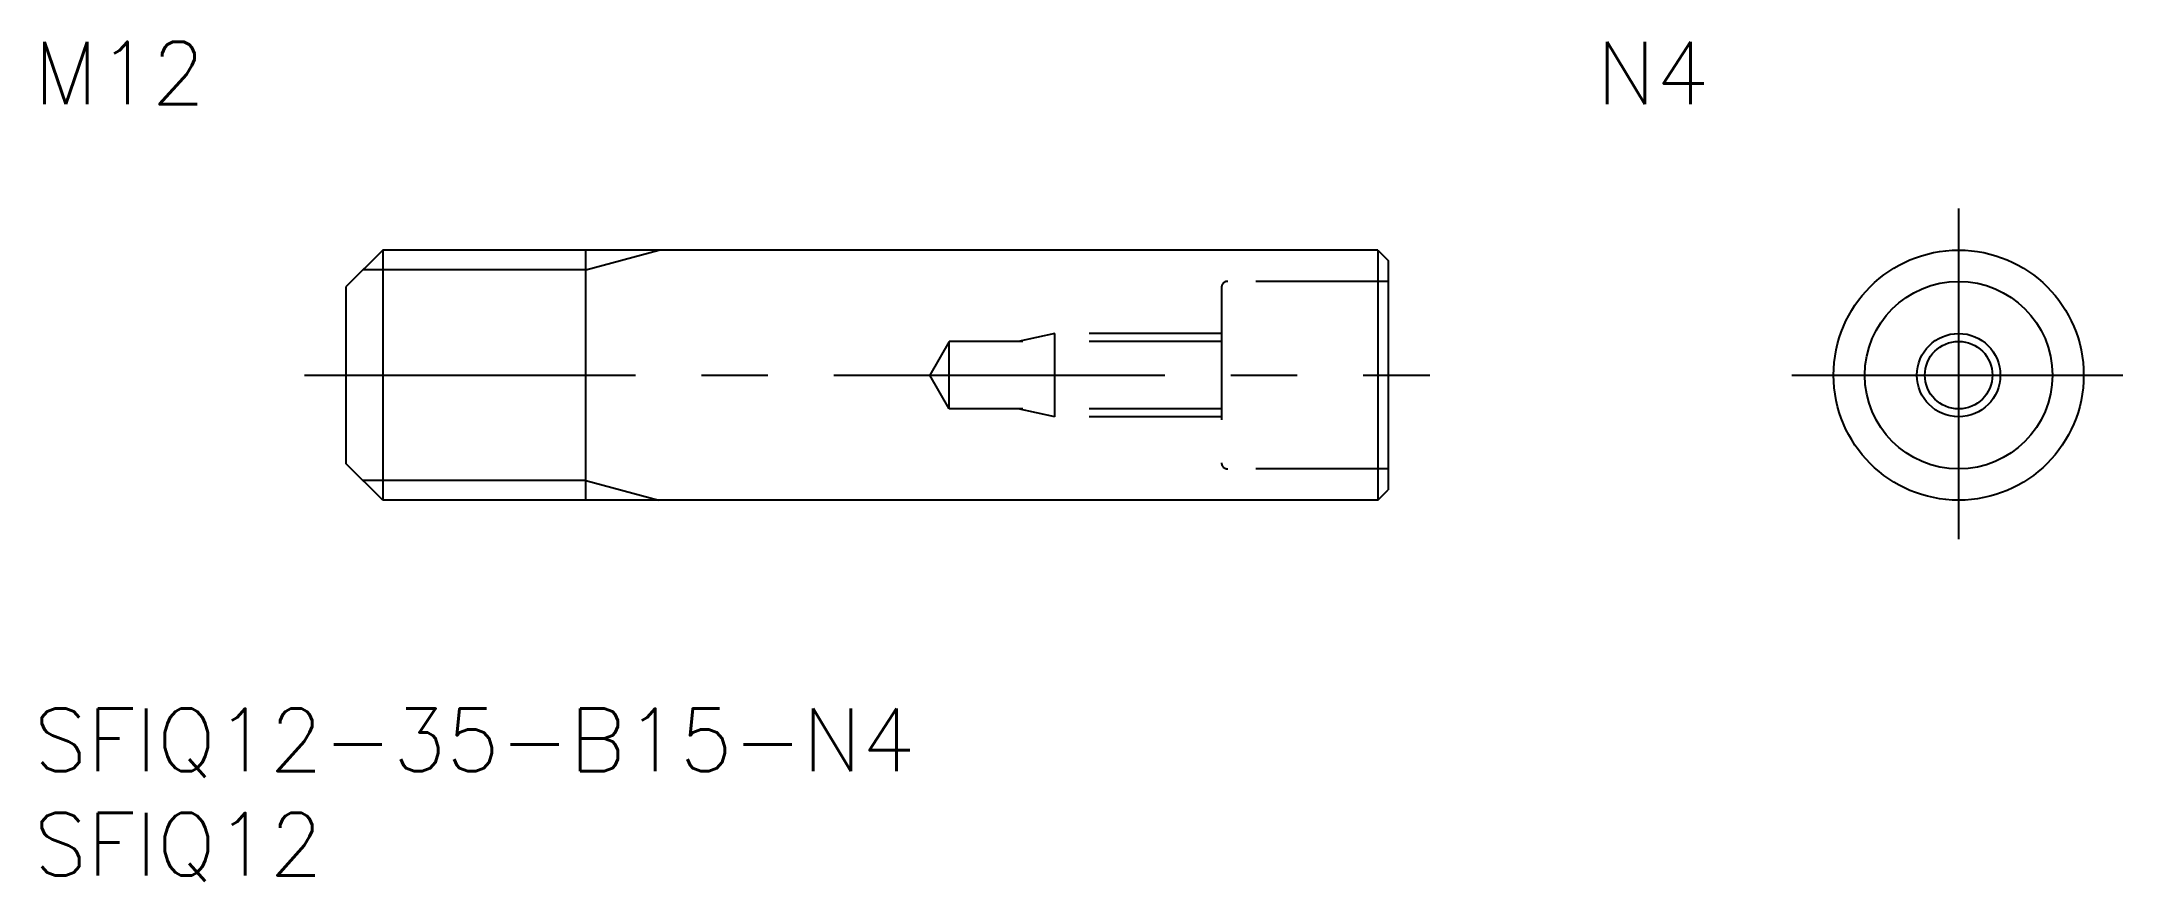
# Model space of a CAD drawing. Extents: x 0.4 to 100.4, y -8.3 to 32.
import ezdxf

# ---------------------------------------------------------------- set-up
doc = ezdxf.new("R2010")
doc.units = 0
doc.header["$LTSCALE"] = 0.5
doc.linetypes.add('CENTER', pattern=[50.8, 31.75, -6.35, 6.35, -6.35])
doc.linetypes.add('DASHED', pattern=[19.05, 12.7, -6.35])
for name, color, linetype in [('MSM_CENTER', 1, 'CENTER'), ('MSM_CONTINUOUS', 7, 'CONTINUOUS'), ('MSM_DASHED', 4, 'DASHED'), ('MSM_NARROW', 5, 'CONTINUOUS'), ('MSM_PART_NUMBER', 7, 'CONTINUOUS')]:
    doc.layers.add(name, color=color, linetype=linetype)
doc.styles.get("Standard").update_dxf_attribs({"font": 'txt.shx', "height": 1, "bigfont": 'bigfont.shx'})

# ---------------------------------------------------------------- blocks, each defined once
blk = doc.blocks.new('*U4')
at = {"layer": 'MSM_PART_NUMBER'}
blk.add_text('SFIQ12-35-B15-N4', height=3, dxfattribs=at).set_placement((0, -3))
blk = doc.blocks.new('*U5')
at = {"layer": 'MSM_PART_NUMBER'}
blk.add_text('SFIQ12', height=3, dxfattribs=at).set_placement((0, -8))
blk = doc.blocks.new('*U6')
at = {"layer": 'MSM_PART_NUMBER'}
blk.add_text('M12', height=3, dxfattribs=at).set_placement((0, 29))
blk = doc.blocks.new('*U7')
at = {"layer": 'MSM_PART_NUMBER'}
blk.add_text('N4', height=3, rotation=360, dxfattribs=at).set_placement((75, 29))

msp = doc.modelspace()

# ---------------------------------------------------------------- linework, layer by layer
at = {"layer": 'MSM_CENTER'}
for p, q in [((92.374, 24), (92.374, 8)), ((13, 16), (67, 16)), ((84.374, 16), (100.374, 16))]:
    msp.add_line(p, q, dxfattribs=at)
at = {"layer": 'MSM_CONTINUOUS'}
for p, q in [((16.75, 22), (15, 20.25)), ((64.5, 22), (16.75, 22)), ((16.75, 22), (16.75, 10)), ((26.5, 10), (26.5, 22)), ((64.5, 22), (64.5, 10)), ((64.5, 22), (65, 21.5)), ((65, 21.5), (65, 10.5)), ((15, 11.75), (15, 20.25)), ((16.75, 10), (15, 11.75)), ((64.5, 10), (16.75, 10)), ((64.5, 10), (65, 10.5))]:
    msp.add_line(p, q, dxfattribs=at)
for radius in [6, 4.5, 1.621]:
    msp.add_circle((92.374, 16), radius, dxfattribs=at)
at = {"layer": 'MSM_DASHED'}
for p, q in [((57, 20.2), (57, 11.8)), ((65, 20.5), (57.3, 20.5)), ((49, 18), (47.25, 17.621)), ((57, 18), (49, 18)), ((49, 14), (49, 18)), ((43.936, 17.621), (43, 16)), ((57, 17.621), (43.936, 17.621)), ((43.936, 14.379), (43.936, 17.621)), ((43.936, 14.379), (43, 16)), ((57, 14.379), (43.936, 14.379)), ((49, 14), (47.25, 14.379)), ((57, 14), (49, 14)), ((65, 11.5), (57.3, 11.5))]:
    msp.add_line(p, q, dxfattribs=at)
for centre, start, end in [((57.3, 20.2), 90, 180), ((57.3, 11.8), 180, 270)]:
    msp.add_arc(centre, 0.3, start, end, dxfattribs=at)
at = {"layer": 'MSM_NARROW'}
for p, q in [((26.5, 21.053), (30, 22)), ((26.5, 21.053), (15.803, 21.053)), ((26.5, 10.947), (15.803, 10.947)), ((26.5, 10.947), (30, 10))]:
    msp.add_line(p, q, dxfattribs=at)
msp.add_circle((92.374, 16), 2, dxfattribs=at)

# ---------------------------------------------------------------- block references
at = {"layer": 'MSM_CONTINUOUS'}
for name in ['*U6', '*U7', '*U4', '*U5']:
    msp.add_blockref(name, (0, 0), dxfattribs=at)

doc.saveas('drawing.dxf')
